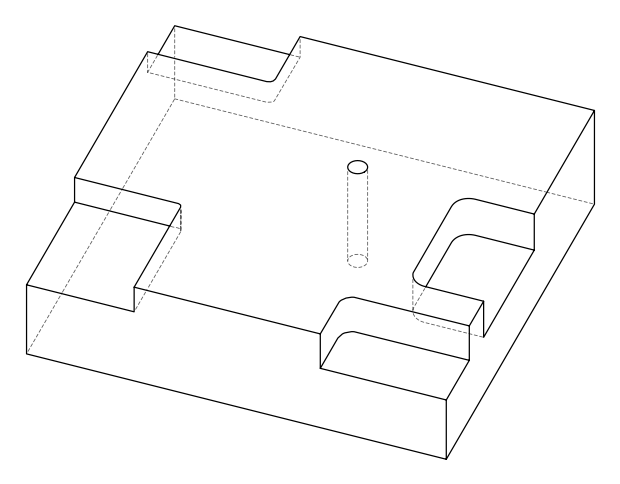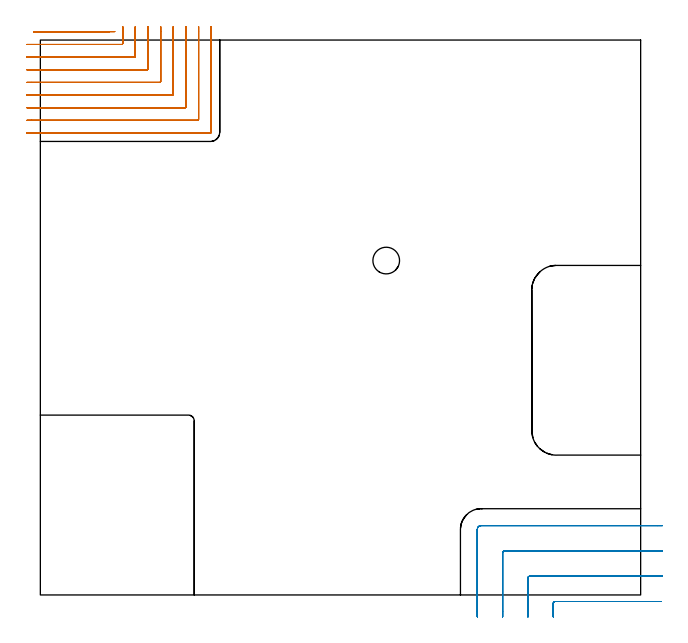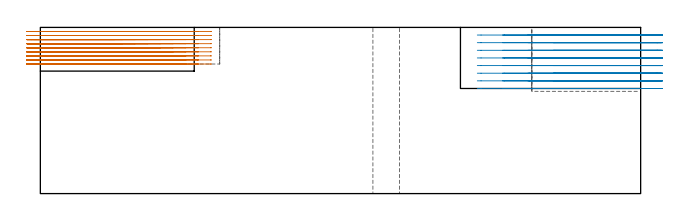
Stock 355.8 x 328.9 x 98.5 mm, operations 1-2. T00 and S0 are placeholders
(PLAN: 8 operations, 7 tool changes, 138.6 min)
(1 MILL_CORNER_NOTCH_RECTANGULAR | CORNER_NOTCH_RECTANGULAR | NXT0201_013 | Follow Part, ap 2.5, ae 75% | 20.12 min | 138517 mm3)
(2 MILL_CORNER_NOTCH_RECTANGULAR_1 | CORNER_NOTCH_RECTANGULAR_1 | UGT0201_094 | Follow Part, ap 5, ae 75% | 8.43 min | 196435 mm3)
(3 MILL_CORNER_NOTCH_RECTANGULAR_2 | CORNER_NOTCH_RECTANGULAR_2 | NXT0201_008 | Follow Part, ap 1.5, ae 75% | 95.34 min | 251737 mm3)
(4 MILL_SLOT | SLOT_PARTIAL_RECTANGULAR | UGT0201_094 | Follow Part, ap 5, ae 75% | 13.71 min | 271344 mm3)
(5 SPOT_DRILL | STEP1HOLE | NXT0321_9005460120000 | 0.03 min | 27 mm3)
(6 DRILL_BLIND_HOLE_INTO_CENTER | STEP1HOLE | NXT0301_074 | 0.07 min | 1161 mm3)
(7 GUN_DRILL_THROUGH_HOLE | STEP1HOLE | UGT0307_007 | 0.5 min | 6599 mm3)
(8 DRILL_TO_ENLARGE_THROUGH_HOLE | STEP1HOLE | UGT0301_240 | 0.43 min | 11502 mm3)
(TOOL NXT0201_013 | ENDMILL 10mm | D10 FL30 Z4)
(TOOL UGT0201_094 | End mill 20 mm | D20 FL38 Z4)
(TOOL NXT0201_008 | ENDMILL 6mm [2P460-0600-NA 1630] | D6 FL26 Z6)
(TOOL NXT0321_9005460120000 | NC Spot Drill, 142deg, 12mm, Carbide, Uncoated | D12 PA142 FL30 Z2)
(TOOL NXT0301_074 | Carbide Drill 10.3mm [860.1-1030-031A1-MM 2214] | D10.3 PA140 FL55 Z2)
(TOOL UGT0307_007 | Gun Drill 10 mm | D10 PA130 FL24 Z1)
(TOOL UGT0301_240 | Twist Drill 15.8 mm | D15.8 PA118 FL120 Z2)
(OP 1 MILL_CORNER_NOTCH_RECTANGULAR)
G17 G21 G94 G90
T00 M6
G54
G17 G0 G90 X-3.995 Y333.8 S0 M3
G43 Z108.5 H0
Z96.089
G94 G1 X-0.995 F250.
X40.806 F500.
G3 X41.101 Y333.9 R0.5
G1 X44.101 F250.
G0 Z108.5
X-8. Y326.3
Z96.089
G1 X-5.
X48.305 F500.
G3 X48.8 Y326.795 R0.5
G1 Y333.9
Y336.9 F250.
G0 Z108.5
X-8. Y318.8
Z96.089
G1 X-5.
X55.804 F500.
G3 X56.3 Y319.296 R0.5
G1 Y333.9
Y336.9 F250.
G0 Z108.5
X-8. Y311.3
Z96.089
G1 X-5.
X63.304 F500.
G3 X63.8 Y311.796 R0.5
G1 Y333.9
Y336.9 F250.
G0 Z108.5
X-8. Y303.8
Z96.089
G1 X-5.
X70.804 F500.
G3 X71.3 Y304.296 R0.5
G1 Y333.9
Y336.9 F250.
G0 Z108.5
X-8. Y296.3
Z96.089
G1 X-5.
X78.304 F500.
G3 X78.8 Y296.796 R0.5
G1 Y333.9
Y336.9 F250.
G0 Z108.5
X-8. Y288.8
Z96.089
G1 X-5.
X85.803 F500.
G3 X86.3 Y289.297 R0.5
G1 Y333.9
Y336.9 F250.
G0 Z108.5
X-8. Y281.3
Z96.089
G1 X-5.
X93.303 F500.
G3 X93.8 Y281.797 R0.5
G1 Y333.9
Y336.9 F250.
G0 Z108.5
X-8. Y273.8
Z96.089
G1 X-5.
X100.803 F500.
G3 X101.3 Y274.297 R0.5
G1 Y333.9
Y336.9 F250.
G0 Z108.5
X-3.995 Y333.8
Z93.678
G1 X-0.995
X40.806 F500.
G3 X41.101 Y333.9 R0.5
G1 X44.101 F250.
G0 Z108.5
X-8. Y326.3
Z93.678
G1 X-5.
X48.305 F500.
G3 X48.8 Y326.795 R0.5
G1 Y333.9
Y336.9 F250.
G0 Z108.5
X-8. Y318.8
Z93.678
G1 X-5.
X55.804 F500.
G3 X56.3 Y319.296 R0.5
G1 Y333.9
Y336.9 F250.
G0 Z108.5
X-8. Y311.3
Z93.678
G1 X-5.
X63.304 F500.
G3 X63.8 Y311.796 R0.5
G1 Y333.9
Y336.9 F250.
G0 Z108.5
X-8. Y303.8
Z93.678
G1 X-5.
X70.804 F500.
G3 X71.3 Y304.296 R0.5
G1 Y333.9
Y336.9 F250.
G0 Z108.5
X-8. Y296.3
Z93.678
G1 X-5.
X78.304 F500.
G3 X78.8 Y296.796 R0.5
G1 Y333.9
Y336.9 F250.
G0 Z108.5
X-8. Y288.8
Z93.678
G1 X-5.
X85.803 F500.
G3 X86.3 Y289.297 R0.5
G1 Y333.9
Y336.9 F250.
G0 Z108.5
X-8. Y281.3
Z93.678
G1 X-5.
X93.303 F500.
G3 X93.8 Y281.797 R0.5
G1 Y333.9
Y336.9 F250.
G0 Z108.5
X-8. Y273.8
Z93.678
G1 X-5.
X100.803 F500.
G3 X101.3 Y274.297 R0.5
G1 Y333.9
Y336.9 F250.
G0 Z108.5
X-3.995 Y333.8
Z91.267
G1 X-0.995
X40.806 F500.
G3 X41.101 Y333.9 R0.5
G1 X44.101 F250.
G0 Z108.5
X-8. Y326.3
Z91.267
G1 X-5.
X48.305 F500.
G3 X48.8 Y326.795 R0.5
G1 Y333.9
Y336.9 F250.
G0 Z108.5
X-8. Y318.8
Z91.267
G1 X-5.
X55.804 F500.
G3 X56.3 Y319.296 R0.5
G1 Y333.9
Y336.9 F250.
G0 Z108.5
X-8. Y311.3
Z91.267
G1 X-5.
X63.304 F500.
G3 X63.8 Y311.796 R0.5
G1 Y333.9
Y336.9 F250.
G0 Z108.5
X-8. Y303.8
Z91.267
G1 X-5.
X70.804 F500.
G3 X71.3 Y304.296 R0.5
G1 Y333.9
Y336.9 F250.
G0 Z108.5
X-8. Y296.3
Z91.267
G1 X-5.
X78.304 F500.
G3 X78.8 Y296.796 R0.5
G1 Y333.9
Y336.9 F250.
G0 Z108.5
X-8. Y288.8
Z91.267
G1 X-5.
X85.803 F500.
G3 X86.3 Y289.297 R0.5
G1 Y333.9
Y336.9 F250.
G0 Z108.5
X-8. Y281.3
Z91.267
G1 X-5.
X93.303 F500.
G3 X93.8 Y281.797 R0.5
G1 Y333.9
Y336.9 F250.
G0 Z108.5
X-8. Y273.8
Z91.267
G1 X-5.
X100.803 F500.
G3 X101.3 Y274.297 R0.5
G1 Y333.9
Y336.9 F250.
G0 Z108.5
X-3.995 Y333.8
Z88.856
G1 X-0.995
X40.806 F500.
G3 X41.101 Y333.9 R0.5
G1 X44.101 F250.
G0 Z108.5
X-8. Y326.3
Z88.856
G1 X-5.
X48.305 F500.
G3 X48.8 Y326.795 R0.5
G1 Y333.9
Y336.9 F250.
G0 Z108.5
X-8. Y318.8
Z88.856
G1 X-5.
X55.804 F500.
G3 X56.3 Y319.296 R0.5
G1 Y333.9
Y336.9 F250.
G0 Z108.5
X-8. Y311.3
Z88.856
G1 X-5.
X63.304 F500.
G3 X63.8 Y311.796 R0.5
G1 Y333.9
Y336.9 F250.
G0 Z108.5
X-8. Y303.8
Z88.856
G1 X-5.
X70.804 F500.
G3 X71.3 Y304.296 R0.5
G1 Y333.9
Y336.9 F250.
G0 Z108.5
X-8. Y296.3
Z88.856
G1 X-5.
X78.304 F500.
G3 X78.8 Y296.796 R0.5
G1 Y333.9
Y336.9 F250.
G0 Z108.5
X-8. Y288.8
Z88.856
G1 X-5.
X85.803 F500.
G3 X86.3 Y289.297 R0.5
G1 Y333.9
Y336.9 F250.
G0 Z108.5
X-8. Y281.3
Z88.856
G1 X-5.
X93.303 F500.
G3 X93.8 Y281.797 R0.5
G1 Y333.9
Y336.9 F250.
G0 Z108.5
X-8. Y273.8
Z88.856
G1 X-5.
X100.803 F500.
G3 X101.3 Y274.297 R0.5
G1 Y333.9
Y336.9 F250.
G0 Z108.5
X-3.995 Y333.8
Z86.444
G1 X-0.995
X40.806 F500.
G3 X41.101 Y333.9 R0.5
G1 X44.101 F250.
G0 Z108.5
X-8. Y326.3
Z86.444
G1 X-5.
X48.305 F500.
G3 X48.8 Y326.795 R0.5
G1 Y333.9
Y336.9 F250.
G0 Z108.5
X-8. Y318.8
Z86.444
G1 X-5.
X55.804 F500.
G3 X56.3 Y319.296 R0.5
G1 Y333.9
Y336.9 F250.
G0 Z108.5
X-8. Y311.3
Z86.444
G1 X-5.
X63.304 F500.
G3 X63.8 Y311.796 R0.5
G1 Y333.9
Y336.9 F250.
G0 Z108.5
X-8. Y303.8
Z86.444
G1 X-5.
X70.804 F500.
G3 X71.3 Y304.296 R0.5
G1 Y333.9
Y336.9 F250.
G0 Z108.5
X-8. Y296.3
Z86.444
G1 X-5.
X78.304 F500.
G3 X78.8 Y296.796 R0.5
G1 Y333.9
Y336.9 F250.
G0 Z108.5
X-8. Y288.8
Z86.444
G1 X-5.
X85.803 F500.
G3 X86.3 Y289.297 R0.5
G1 Y333.9
Y336.9 F250.
G0 Z108.5
X-8. Y281.3
Z86.444
G1 X-5.
X93.303 F500.
G3 X93.8 Y281.797 R0.5
G1 Y333.9
Y336.9 F250.
G0 Z108.5
X-8. Y273.8
Z86.444
G1 X-5.
X100.803 F500.
G3 X101.3 Y274.297 R0.5
G1 Y333.9
Y336.9 F250.
G0 Z108.5
X-3.995 Y333.8
Z84.033
G1 X-0.995
X40.806 F500.
G3 X41.101 Y333.9 R0.5
G1 X44.101 F250.
G0 Z108.5
X-8. Y326.3
Z84.033
G1 X-5.
X48.305 F500.
G3 X48.8 Y326.795 R0.5
G1 Y333.9
Y336.9 F250.
G0 Z108.5
X-8. Y318.8
Z84.033
G1 X-5.
X55.804 F500.
G3 X56.3 Y319.296 R0.5
G1 Y333.9
Y336.9 F250.
G0 Z108.5
X-8. Y311.3
Z84.033
G1 X-5.
X63.304 F500.
G3 X63.8 Y311.796 R0.5
G1 Y333.9
Y336.9 F250.
G0 Z108.5
X-8. Y303.8
Z84.033
G1 X-5.
X70.804 F500.
G3 X71.3 Y304.296 R0.5
G1 Y333.9
Y336.9 F250.
G0 Z108.5
X-8. Y296.3
Z84.033
G1 X-5.
X78.304 F500.
G3 X78.8 Y296.796 R0.5
G1 Y333.9
Y336.9 F250.
G0 Z108.5
X-8. Y288.8
Z84.033
G1 X-5.
X85.803 F500.
G3 X86.3 Y289.297 R0.5
G1 Y333.9
Y336.9 F250.
G0 Z108.5
X-8. Y281.3
Z84.033
G1 X-5.
X93.303 F500.
G3 X93.8 Y281.797 R0.5
G1 Y333.9
Y336.9 F250.
G0 Z108.5
X-8. Y273.8
Z84.033
G1 X-5.
X100.803 F500.
G3 X101.3 Y274.297 R0.5
G1 Y333.9
Y336.9 F250.
G0 Z108.5
X-3.995 Y333.8
Z81.622
G1 X-0.995
X40.806 F500.
G3 X41.101 Y333.9 R0.5
G1 X44.101 F250.
G0 Z108.5
X-8. Y326.3
Z81.622
G1 X-5.
X48.305 F500.
G3 X48.8 Y326.795 R0.5
G1 Y333.9
Y336.9 F250.
G0 Z108.5
X-8. Y318.8
Z81.622
G1 X-5.
X55.804 F500.
G3 X56.3 Y319.296 R0.5
G1 Y333.9
Y336.9 F250.
G0 Z108.5
X-8. Y311.3
Z81.622
G1 X-5.
X63.304 F500.
G3 X63.8 Y311.796 R0.5
G1 Y333.9
Y336.9 F250.
G0 Z108.5
X-8. Y303.8
Z81.622
G1 X-5.
X70.804 F500.
G3 X71.3 Y304.296 R0.5
G1 Y333.9
Y336.9 F250.
G0 Z108.5
X-8. Y296.3
Z81.622
G1 X-5.
X78.304 F500.
G3 X78.8 Y296.796 R0.5
G1 Y333.9
Y336.9 F250.
G0 Z108.5
X-8. Y288.8
Z81.622
G1 X-5.
X85.803 F500.
G3 X86.3 Y289.297 R0.5
G1 Y333.9
Y336.9 F250.
G0 Z108.5
X-8. Y281.3
Z81.622
G1 X-5.
X93.303 F500.
G3 X93.8 Y281.797 R0.5
G1 Y333.9
Y336.9 F250.
G0 Z108.5
X-8. Y273.8
Z81.622
G1 X-5.
X100.803 F500.
G3 X101.3 Y274.297 R0.5
G1 Y333.9
Y336.9 F250.
G0 Z108.5
X-3.995 Y333.8
Z79.211
G1 X-0.995
X40.806 F500.
G3 X41.101 Y333.9 R0.5
G1 X44.101 F250.
G0 Z108.5
X-8. Y326.3
Z79.211
G1 X-5.
X48.305 F500.
G3 X48.8 Y326.795 R0.5
G1 Y333.9
Y336.9 F250.
G0 Z108.5
X-8. Y318.8
Z79.211
G1 X-5.
X55.804 F500.
G3 X56.3 Y319.296 R0.5
G1 Y333.9
Y336.9 F250.
G0 Z108.5
X-8. Y311.3
Z79.211
G1 X-5.
X63.304 F500.
G3 X63.8 Y311.796 R0.5
G1 Y333.9
Y336.9 F250.
G0 Z108.5
X-8. Y303.8
Z79.211
G1 X-5.
X70.804 F500.
G3 X71.3 Y304.296 R0.5
G1 Y333.9
Y336.9 F250.
G0 Z108.5
X-8. Y296.3
Z79.211
G1 X-5.
X78.304 F500.
G3 X78.8 Y296.796 R0.5
G1 Y333.9
Y336.9 F250.
G0 Z108.5
X-8. Y288.8
Z79.211
G1 X-5.
X85.803 F500.
G3 X86.3 Y289.297 R0.5
G1 Y333.9
Y336.9 F250.
G0 Z108.5
X-8. Y281.3
Z79.211
G1 X-5.
X93.303 F500.
G3 X93.8 Y281.797 R0.5
G1 Y333.9
Y336.9 F250.
G0 Z108.5
X-8. Y273.8
Z79.211
G1 X-5.
X100.803 F500.
G3 X101.3 Y274.297 R0.5
G1 Y333.9
Y336.9 F250.
G0 Z108.5
X-3.995 Y333.8
Z76.8
G1 X-0.995
X40.806 F500.
G3 X41.101 Y333.9 R0.5
G1 X44.101 F250.
G0 Z108.5
X-8. Y326.3
Z76.8
G1 X-5.
X48.305 F500.
G3 X48.8 Y326.795 R0.5
G1 Y333.9
Y336.9 F250.
G0 Z108.5
X-8. Y318.8
Z76.8
G1 X-5.
X55.804 F500.
G3 X56.3 Y319.296 R0.5
G1 Y333.9
Y336.9 F250.
G0 Z108.5
X-8. Y311.3
Z76.8
G1 X-5.
X63.304 F500.
G3 X63.8 Y311.796 R0.5
G1 Y333.9
Y336.9 F250.
G0 Z108.5
X-8. Y303.8
Z76.8
G1 X-5.
X70.804 F500.
G3 X71.3 Y304.296 R0.5
G1 Y333.9
Y336.9 F250.
G0 Z108.5
X-8. Y296.3
Z76.8
G1 X-5.
X78.304 F500.
G3 X78.8 Y296.796 R0.5
G1 Y333.9
Y336.9 F250.
G0 Z108.5
X-8. Y288.8
Z76.8
G1 X-5.
X85.803 F500.
G3 X86.3 Y289.297 R0.5
G1 Y333.9
Y336.9 F250.
G0 Z108.5
X-8. Y281.3
Z76.8
G1 X-5.
X93.303 F500.
G3 X93.8 Y281.797 R0.5
G1 Y333.9
Y336.9 F250.
G0 Z108.5
X-8. Y273.8
Z76.8
G1 X-5.
X100.803 F500.
G3 X101.3 Y274.297 R0.5
G1 Y333.9
Y336.9 F250.
G0 Z108.5
M5
M2
(OP 2 MILL_CORNER_NOTCH_RECTANGULAR_1)
G17 G21 G94 G90
T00 M6
G54
G17 G0 G90 X368.008 Y-3.9 S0 M3
G43 Z108.5 H0
Z93.975
G94 G1 X365.008 F250.
X304.995 F500.
G3 X304. Y-4.895 R1.
G1 Y-10.
Y-13. F250.
G0 Z108.5
X368.8 Y11.1
Z93.975
G1 X365.8
X289.995 F500.
G3 X289. Y10.105 R1.
G1 Y-10.
Y-13. F250.
G0 Z108.5
X368.8 Y26.1
Z93.975
G1 X365.8
X274.995 F500.
G3 X274. Y25.105 R1.
G1 Y-10.
Y-13. F250.
G0 Z108.5
X368.8 Y41.1
Z93.975
G1 X365.8
X261.2 F500.
G3 X259. Y38.9 R2.2
G1 Y-10.
Y-13. F250.
G0 Z108.5
X368.008 Y-3.9
Z89.45
G1 X365.008
X304.995 F500.
G3 X304. Y-4.895 R1.
G1 Y-10.
Y-13. F250.
G0 Z108.5
X368.8 Y11.1
Z89.45
G1 X365.8
X289.995 F500.
G3 X289. Y10.105 R1.
G1 Y-10.
Y-13. F250.
G0 Z108.5
X368.8 Y26.1
Z89.45
G1 X365.8
X274.995 F500.
G3 X274. Y25.105 R1.
G1 Y-10.
Y-13. F250.
G0 Z108.5
X368.8 Y41.1
Z89.45
G1 X365.8
X261.2 F500.
G3 X259. Y38.9 R2.2
G1 Y-10.
Y-13. F250.
G0 Z108.5
X368.008 Y-3.9
Z84.925
G1 X365.008
X304.995 F500.
G3 X304. Y-4.895 R1.
G1 Y-10.
Y-13. F250.
G0 Z108.5
X368.8 Y11.1
Z84.925
G1 X365.8
X289.995 F500.
G3 X289. Y10.105 R1.
G1 Y-10.
Y-13. F250.
G0 Z108.5
X368.8 Y26.1
Z84.925
G1 X365.8
X274.995 F500.
G3 X274. Y25.105 R1.
G1 Y-10.
Y-13. F250.
G0 Z108.5
X368.8 Y41.1
Z84.925
G1 X365.8
X261.2 F500.
G3 X259. Y38.9 R2.2
G1 Y-10.
Y-13. F250.
G0 Z108.5
X368.008 Y-3.9
Z80.4
G1 X365.008
X304.995 F500.
G3 X304. Y-4.895 R1.
G1 Y-10.
Y-13. F250.
G0 Z108.5
X368.8 Y11.1
Z80.4
G1 X365.8
X289.995 F500.
G3 X289. Y10.105 R1.
G1 Y-10.
Y-13. F250.
G0 Z108.5
X368.8 Y26.1
Z80.4
G1 X365.8
X274.995 F500.
G3 X274. Y25.105 R1.
G1 Y-10.
Y-13. F250.
G0 Z108.5
X368.8 Y41.1
Z80.4
G1 X365.8
X261.2 F500.
G3 X259. Y38.9 R2.2
G1 Y-10.
Y-13. F250.
G0 Z108.5
X368.008 Y-3.9
Z75.875
G1 X365.008
X304.995 F500.
G3 X304. Y-4.895 R1.
G1 Y-10.
Y-13. F250.
G0 Z108.5
X368.8 Y11.1
Z75.875
G1 X365.8
X289.995 F500.
G3 X289. Y10.105 R1.
G1 Y-10.
Y-13. F250.
G0 Z108.5
X368.8 Y26.1
Z75.875
G1 X365.8
X274.995 F500.
G3 X274. Y25.105 R1.
G1 Y-10.
Y-13. F250.
G0 Z108.5
X368.8 Y41.1
Z75.875
G1 X365.8
X261.2 F500.
G3 X259. Y38.9 R2.2
G1 Y-10.
Y-13. F250.
G0 Z108.5
X368.008 Y-3.9
Z71.35
G1 X365.008
X304.995 F500.
G3 X304. Y-4.895 R1.
G1 Y-10.
Y-13. F250.
G0 Z108.5
X368.8 Y11.1
Z71.35
G1 X365.8
X289.995 F500.
G3 X289. Y10.105 R1.
G1 Y-10.
Y-13. F250.
G0 Z108.5
X368.8 Y26.1
Z71.35
G1 X365.8
X274.995 F500.
G3 X274. Y25.105 R1.
G1 Y-10.
Y-13. F250.
G0 Z108.5
X368.8 Y41.1
Z71.35
G1 X365.8
X261.2 F500.
G3 X259. Y38.9 R2.2
G1 Y-10.
Y-13. F250.
G0 Z108.5
X368.008 Y-3.9
Z66.825
G1 X365.008
X304.995 F500.
G3 X304. Y-4.895 R1.
G1 Y-10.
Y-13. F250.
G0 Z108.5
X368.8 Y11.1
Z66.825
G1 X365.8
X289.995 F500.
G3 X289. Y10.105 R1.
G1 Y-10.
Y-13. F250.
G0 Z108.5
X368.8 Y26.1
Z66.825
G1 X365.8
X274.995 F500.
G3 X274. Y25.105 R1.
G1 Y-10.
Y-13. F250.
G0 Z108.5
X368.8 Y41.1
Z66.825
G1 X365.8
X261.2 F500.
G3 X259. Y38.9 R2.2
G1 Y-10.
Y-13. F250.
G0 Z108.5
X368.008 Y-3.9
Z62.3
G1 X365.008
X304.995 F500.
G3 X304. Y-4.895 R1.
G1 Y-10.
Y-13. F250.
G0 Z108.5
X368.8 Y11.1
Z62.3
G1 X365.8
X289.995 F500.
G3 X289. Y10.105 R1.
G1 Y-10.
Y-13. F250.
G0 Z108.5
X368.8 Y26.1
Z62.3
G1 X365.8
X274.995 F500.
G3 X274. Y25.105 R1.
G1 Y-10.
Y-13. F250.
G0 Z108.5
X368.8 Y41.1
Z62.3
G1 X365.8
X261.2 F500.
G3 X259. Y38.9 R2.2
G1 Y-10.
Y-13. F250.
G0 Z108.5
M5
M2
